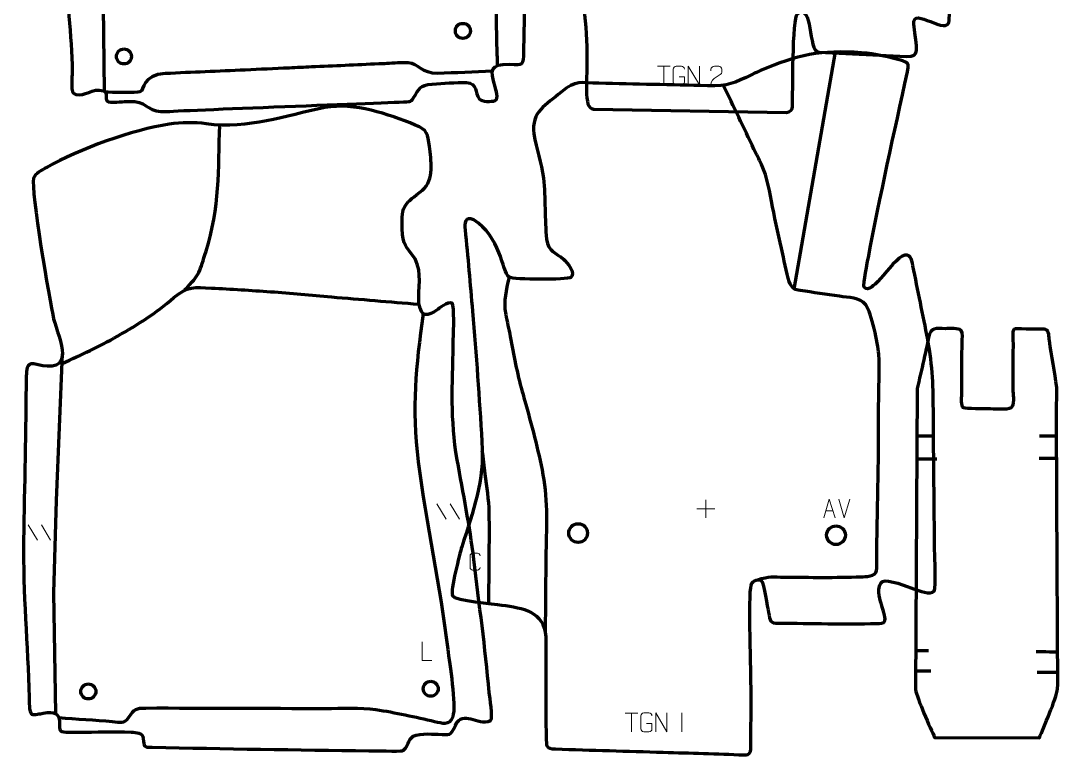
# Model space of a CAD drawing. Header units: millimetres. Extents: x -48 to 1353, y -45 to 2005.
# Drawn here: x -31 to 1353, y -45 to 934 of the extents above; entities that cross this region are included whole.
import ezdxf

# ---------------------------------------------------------------- set-up
doc = ezdxf.new("R2010")
doc.units = ezdxf.units.MM
for name, color, linetype in [('SSANG_YONG_ACTYON_2_1_layer 2', 7, 'Continuous'), ('SSANG_YONG_ACTYON_2_1_layer 3', 7, 'Continuous'), ('SSANG_YONG_ACTYON_2_2_layer 2', 7, 'Continuous'), ('SSANG_YONG_ACTYON_2_2_layer 3', 7, 'Continuous'), ('VOLKSWAGEN_TIGUAN_1_1_layer 1', 7, 'Continuous'), ('VOLKSWAGEN_TIGUAN_1_1_layer 2', 7, 'Continuous'), ('VOLKSWAGEN_TIGUAN_2_1_layer 1', 7, 'Continuous'), ('VOLKSWAGEN_TIGUAN_2_1_layer 2', 7, 'Continuous'), ('ДЕКА_KUGOO_KIRIN_M4_PRO_1_layer 2', 7, 'Continuous'), ('ДЕКА_KUGOO_KIRIN_M4_PRO_1_layer 3', 7, 'Continuous')]:
    doc.layers.add(name, color=color, linetype=linetype)

msp = doc.modelspace()

# ---------------------------------------------------------------- linework, layer by layer
at = {"layer": 'SSANG_YONG_ACTYON_2_1_layer 2', "color": 142, "lineweight": 200}
for centre in [(559.2, 920.9), (107.1, 886.7)]:
    msp.add_ellipse(centre, major_axis=(0, 10), ratio=1, dxfattribs=at)
at = {"layer": 'SSANG_YONG_ACTYON_2_1_layer 2', "color": 140, "lineweight": 158}
for points, knots in [([(81.2, 840.6), (80.7, 880.7), (80.2, 920.7), (79.8, 960.8), (79.8, 960.8), (79.2, 1022.6), (81.2, 1079.9), (73.2, 1141.7), (73.2, 1141.7), (71.9, 1152.2), (70.5, 1162.6), (69.3, 1173), (69.3, 1173), (66.3, 1199.2), (63.3, 1225.5), (60.4, 1251.7), (60.4, 1251.7), (60.4, 1251.7), (60.2, 1253.2), (60.2, 1253.2), (60.2, 1253.2), (55.8, 1286.5), (53.1, 1317.4), (43.4, 1350), (43.4, 1350), (41.6, 1356.1), (38.4, 1365), (44.4, 1369.8), (44.4, 1369.8), (59.2, 1380.3), (62.6, 1379.6), (71, 1397.8), (71, 1397.8), (81.7, 1422.5), (83.7, 1463), (71.6, 1487.5), (71.6, 1487.5), (65.1, 1500.8), (56.9, 1509.9), (42.4, 1514), (42.4, 1514), (38.6, 1515.1), (34.8, 1515.9), (30.9, 1516.7), (30.9, 1516.7), (27.9, 1517.4), (24.9, 1517.9), (21.8, 1518.3), (21.8, 1518.3), (17.3, 1518.9), (12.8, 1519.5), (8.3, 1520.1), (8.3, 1520.1), (8.3, 1520.1), (5.2, 1520.5), (5.2, 1520.5)], [0, 0, 0, 0, 0.066667, 0.066667, 0.066667, 0.066667, 0.133333, 0.133333, 0.133333, 0.133333, 0.2, 0.2, 0.2, 0.2, 0.266667, 0.266667, 0.266667, 0.266667, 0.333333, 0.333333, 0.333333, 0.333333, 0.4, 0.4, 0.4, 0.4, 0.466667, 0.466667, 0.466667, 0.466667, 0.533333, 0.533333, 0.533333, 0.533333, 0.6, 0.6, 0.6, 0.6, 0.666667, 0.666667, 0.666667, 0.666667, 0.733333, 0.733333, 0.733333, 0.733333, 0.8, 0.8, 0.8, 0.8, 0.866667, 0.866667, 0.866667, 0.866667, 1, 1, 1, 1]), ([(558.3, 1303.2), (562.7, 1299.1), (562.6, 1296), (563.6, 1290), (563.6, 1290), (566.4, 1273.3), (569.2, 1256.6), (572.1, 1239.9), (572.1, 1239.9), (581.7, 1157.8), (593, 1075.5), (601, 993.3), (601, 993.3), (604, 963.5), (603.3, 931.8), (604.3, 901.6), (604.3, 901.6), (604.5, 893.1), (604.8, 884.6), (605.1, 876.1), (605.1, 876.1), (605.1, 876.1), (605.1, 874.6), (605.1, 874.6)], [0, 0, 0, 0, 0.142857, 0.142857, 0.142857, 0.142857, 0.285714, 0.285714, 0.285714, 0.285714, 0.428571, 0.428571, 0.428571, 0.428571, 0.571429, 0.571429, 0.571429, 0.571429, 0.714286, 0.714286, 0.714286, 0.714286, 1, 1, 1, 1]), ([(598.6, 867.1), (574.2, 866.1), (549.5, 864.7), (525.2, 864.2), (525.2, 864.2), (504.6, 863.7), (500.3, 877.4), (486.2, 878.3), (486.2, 878.3), (478.5, 878.9), (465.9, 877.6), (457.6, 877.2), (457.6, 877.2), (454.1, 877.1), (450.6, 876.9), (447.1, 876.8), (447.1, 876.8), (417.1, 875.4), (387.2, 874), (357.2, 872.7), (357.2, 872.7), (347.2, 872.2), (337.3, 871.8), (327.3, 871.3), (327.3, 871.3), (307.8, 870.4), (288.3, 869.5), (268.9, 868.6), (268.9, 868.6), (233.4, 867), (197.9, 865.6), (162.4, 863.9), (162.4, 863.9), (130.9, 862.3), (134.7, 841.9), (128.4, 839.4), (128.4, 839.4), (124.7, 837.9), (88.9, 838.8), (82.5, 839)], [0, 0, 0, 0, 0.090909, 0.090909, 0.090909, 0.090909, 0.181818, 0.181818, 0.181818, 0.181818, 0.272727, 0.272727, 0.272727, 0.272727, 0.363636, 0.363636, 0.363636, 0.363636, 0.454545, 0.454545, 0.454545, 0.454545, 0.545455, 0.545455, 0.545455, 0.545455, 0.636364, 0.636364, 0.636364, 0.636364, 0.727273, 0.727273, 0.727273, 0.727273, 0.818182, 0.818182, 0.818182, 0.818182, 1, 1, 1, 1])]:
    msp.add_open_spline(points, degree=3, knots=knots, dxfattribs=at)
at = {"layer": 'SSANG_YONG_ACTYON_2_1_layer 3', "color": 242, "lineweight": 158}
msp.add_open_spline([(278.1, 1583.9), (285.2, 1581.7), (290.3, 1570.8), (291.5, 1564), (291.5, 1564), (296.5, 1535.3), (297.4, 1505.4), (303.9, 1476.5), (303.9, 1476.5), (307.2, 1461.7), (312.2, 1461.5), (326, 1461.7), (326, 1461.7), (339.6, 1462.1), (355.2, 1464.4), (369, 1466), (369, 1466), (387.6, 1468.5), (390.8, 1475.3), (397.9, 1492), (397.9, 1492), (404.9, 1508.3), (411.6, 1523.2), (419.4, 1539), (419.4, 1539), (425.7, 1551.9), (460.5, 1622.2), (466.3, 1628.5), (466.3, 1628.5), (470.3, 1632.4), (475.2, 1631.6), (480.8, 1631.6), (480.8, 1631.6), (497.7, 1631.7), (516.2, 1632.5), (532.9, 1631.7), (532.9, 1631.7), (543.1, 1631), (591.5, 1625.6), (595.6, 1618), (595.6, 1618), (598.4, 1609.7), (592.6, 1576.7), (591.3, 1565.5), (591.3, 1565.5), (581.9, 1485.9), (572.6, 1406.2), (563.3, 1326.6), (563.3, 1326.6), (562.7, 1321.1), (560.6, 1301.4), (571.6, 1305.9), (571.6, 1305.9), (582.8, 1312.7), (594.7, 1330.7), (600.7, 1333.8), (600.7, 1333.8), (611, 1339.1), (611.3, 1311), (611.9, 1305.7), (611.9, 1305.7), (621.2, 1226.7), (633.5, 1147.7), (640.4, 1068.6), (640.4, 1068.6), (643.4, 1030.5), (641.5, 990.2), (641.6, 951.9), (641.6, 951.9), (641.7, 932.1), (640.8, 912.8), (640.5, 893.2), (640.5, 893.2), (640.3, 874.4), (640.7, 875.8), (621.1, 876.3), (621.1, 876.3), (595.8, 876.6), (595.4, 869.6), (602.1, 846.4), (602.1, 846.4), (603.2, 842.5), (607.7, 830), (602.4, 827.9), (602.4, 827.9), (597.8, 826.1), (584.2, 826.1), (581, 830.4), (581, 830.4), (575.3, 838.2), (578.8, 851), (564.2, 851.8), (564.2, 851.8), (549.7, 852.4), (533.2, 850.6), (518.5, 849.9), (518.5, 849.9), (499.9, 848.5), (502.3, 844.2), (493.1, 831.1), (493.1, 831.1), (491.5, 828.8), (490, 827), (488.2, 826.6), (488.2, 826.6), (484, 825.8), (194.1, 815.6), (164.9, 813.2), (164.9, 813.2), (139.7, 811.1), (139, 824.9), (121.7, 826.7), (121.7, 826.7), (111.6, 827.2), (104, 825.9), (94.2, 825.9), (94.2, 825.9), (87, 825.9), (84.6, 826), (83.8, 828.3), (83.8, 828.3), (82.8, 831.1), (84.2, 836.4), (82.5, 839), (82.5, 839), (81.9, 839.8), (81.1, 840.5), (79.7, 841.1), (79.7, 841.1), (64.1, 845.5), (55.4, 832.3), (43, 836.1), (43, 836.1), (36.9, 837.9), (37.5, 844.4), (37.5, 849.9), (37.5, 849.9), (37.6, 858.8), (38.3, 866.6), (38, 875.7), (38, 875.7), (37.4, 900), (34.6, 925), (33.2, 949.5), (33.2, 949.5), (28.3, 1031.3), (14.1, 1107.1), (0.5, 1187.5), (0.5, 1187.5), (-10.1, 1250.2), (-24.5, 1317), (-29, 1380.2), (-29, 1380.2), (-30.6, 1402.6), (-22.5, 1397.7), (-8.1, 1387.3), (-8.1, 1387.3), (-1.4, 1382.2), (24, 1361.1), (30.6, 1361.2), (30.6, 1361.2), (47.6, 1361.4), (37.4, 1391.9), (35, 1401), (35, 1401), (30.4, 1418.3), (26.6, 1435.9), (22.5, 1453.3), (22.5, 1453.3), (16.8, 1477.7), (11.2, 1501.9), (3.9, 1525.8), (3.9, 1525.8), (0.8, 1535.5), (3.8, 1535.7), (13.9, 1537.8), (13.9, 1537.8), (26.2, 1540.4), (38.9, 1542.6), (51.2, 1544.8), (51.2, 1544.8), (58.8, 1546.1), (66.9, 1544.3), (75.9, 1545.8), (75.9, 1545.8), (86.4, 1547.6), (99, 1550.9), (109.7, 1553.3), (109.7, 1553.3), (136.6, 1559.4), (266.4, 1587.6), (278.1, 1583.9)], degree=3, knots=[0, 0, 0, 0, 0.020408, 0.020408, 0.020408, 0.020408, 0.040816, 0.040816, 0.040816, 0.040816, 0.061224, 0.061224, 0.061224, 0.061224, 0.081633, 0.081633, 0.081633, 0.081633, 0.102041, 0.102041, 0.102041, 0.102041, 0.122449, 0.122449, 0.122449, 0.122449, 0.142857, 0.142857, 0.142857, 0.142857, 0.163265, 0.163265, 0.163265, 0.163265, 0.183673, 0.183673, 0.183673, 0.183673, 0.204082, 0.204082, 0.204082, 0.204082, 0.22449, 0.22449, 0.22449, 0.22449, 0.244898, 0.244898, 0.244898, 0.244898, 0.265306, 0.265306, 0.265306, 0.265306, 0.285714, 0.285714, 0.285714, 0.285714, 0.306122, 0.306122, 0.306122, 0.306122, 0.326531, 0.326531, 0.326531, 0.326531, 0.346939, 0.346939, 0.346939, 0.346939, 0.367347, 0.367347, 0.367347, 0.367347, 0.387755, 0.387755, 0.387755, 0.387755, 0.408163, 0.408163, 0.408163, 0.408163, 0.428571, 0.428571, 0.428571, 0.428571, 0.44898, 0.44898, 0.44898, 0.44898, 0.469388, 0.469388, 0.469388, 0.469388, 0.489796, 0.489796, 0.489796, 0.489796, 0.510204, 0.510204, 0.510204, 0.510204, 0.530612, 0.530612, 0.530612, 0.530612, 0.55102, 0.55102, 0.55102, 0.55102, 0.571429, 0.571429, 0.571429, 0.571429, 0.591837, 0.591837, 0.591837, 0.591837, 0.612245, 0.612245, 0.612245, 0.612245, 0.632653, 0.632653, 0.632653, 0.632653, 0.653061, 0.653061, 0.653061, 0.653061, 0.673469, 0.673469, 0.673469, 0.673469, 0.693878, 0.693878, 0.693878, 0.693878, 0.714286, 0.714286, 0.714286, 0.714286, 0.734694, 0.734694, 0.734694, 0.734694, 0.755102, 0.755102, 0.755102, 0.755102, 0.77551, 0.77551, 0.77551, 0.77551, 0.795918, 0.795918, 0.795918, 0.795918, 0.816327, 0.816327, 0.816327, 0.816327, 0.836735, 0.836735, 0.836735, 0.836735, 0.857143, 0.857143, 0.857143, 0.857143, 0.877551, 0.877551, 0.877551, 0.877551, 0.897959, 0.897959, 0.897959, 0.897959, 0.918367, 0.918367, 0.918367, 0.918367, 0.938776, 0.938776, 0.938776, 0.938776, 0.959184, 0.959184, 0.959184, 0.959184, 1, 1, 1, 1], dxfattribs=at)
at = {"layer": 'SSANG_YONG_ACTYON_2_2_layer 2', "color": 142, "lineweight": 200}
for centre in [(59.6, 39.6), (516.3, 43.2)]:
    msp.add_ellipse(centre, major_axis=(0, 10), ratio=1, dxfattribs=at)
at = {"layer": 'SSANG_YONG_ACTYON_2_2_layer 2', "color": 142, "lineweight": 158}
for points, knots in [([(188.1, 575.6), (209.1, 595.4), (208.1, 600.4), (216.6, 627), (216.6, 627), (235.1, 684.9), (232.8, 736), (235, 795), (235, 795), (235, 795), (235.1, 795.3), (235.1, 795.3)], [0, 0, 0, 0, 0.25, 0.25, 0.25, 0.25, 0.5, 0.5, 0.5, 0.5, 1, 1, 1, 1]), ([(24.7, 477.2), (50.7, 488.9), (73.3, 499.4), (98.3, 513.5), (98.3, 513.5), (126.6, 529.6), (148.8, 543.6), (173.7, 565), (173.7, 565), (192, 580.4), (201, 579), (224, 577.8), (224, 577.8), (250, 576.5), (276.6, 574.7), (302.7, 572.9), (302.7, 572.9), (329.6, 571), (356.9, 568.3), (383.8, 566), (383.8, 566), (422.6, 562.7), (461.4, 559.5), (500.2, 556.2)], [0, 0, 0, 0, 0.142857, 0.142857, 0.142857, 0.142857, 0.285714, 0.285714, 0.285714, 0.285714, 0.428571, 0.428571, 0.428571, 0.428571, 0.571429, 0.571429, 0.571429, 0.571429, 0.714286, 0.714286, 0.714286, 0.714286, 1, 1, 1, 1]), ([(506.1, 543.8), (496.5, 471.4), (490.6, 419.7), (499.6, 346.1), (499.6, 346.1), (510.2, 262.3), (529, 180.1), (539, 95.9), (539, 95.9), (541.4, 76.6), (550.8, 21.6), (545.7, 5.7), (545.7, 5.7), (541, -6.6), (531.9, -3.1), (521.5, -0.7), (521.5, -0.7), (496.2, 4.9), (468.7, 11.2), (443.2, 15.1), (443.2, 15.1), (423.3, 18.1), (396.5, 16.4), (375.8, 16.5), (375.8, 16.5), (296, 16.7), (216, 17.2), (136.2, 17.1), (136.2, 17.1), (122.7, 17.1), (120.7, 16.1), (113.3, 4.9), (113.3, 4.9), (107.2, -4.4), (102.2, -1.8), (91.9, -0.9), (91.9, -0.9), (68.3, 1.3), (44.1, 2.4), (20.3, 4.3)], [0, 0, 0, 0, 0.090909, 0.090909, 0.090909, 0.090909, 0.181818, 0.181818, 0.181818, 0.181818, 0.272727, 0.272727, 0.272727, 0.272727, 0.363636, 0.363636, 0.363636, 0.363636, 0.454545, 0.454545, 0.454545, 0.454545, 0.545455, 0.545455, 0.545455, 0.545455, 0.636364, 0.636364, 0.636364, 0.636364, 0.727273, 0.727273, 0.727273, 0.727273, 0.818182, 0.818182, 0.818182, 0.818182, 1, 1, 1, 1]), ([(16.3, 10.1), (16.3, 10.1), (13.4, 171.1), (13.4, 171.1), (13.4, 171.1), (13.4, 171.1), (17.1, 294.4), (17.1, 294.4), (17.1, 294.4), (17.1, 294.4), (25.2, 490.2), (25.2, 490.2)], [0, 0, 0, 0, 0.25, 0.25, 0.25, 0.25, 0.5, 0.5, 0.5, 0.5, 1, 1, 1, 1])]:
    msp.add_open_spline(points, degree=3, knots=knots, dxfattribs=at)
at = {"layer": 'SSANG_YONG_ACTYON_2_2_layer 2', "color": 250, "lineweight": 9}
for points in [[(524.5, 289.9), (524.5, 289.9), (536.9, 269.3), (536.9, 269.3)], [(542.3, 289.9), (542.3, 289.9), (554.6, 269.3), (554.6, 269.3)], [(-20.8, 262), (-20.8, 262), (-8.4, 241.4), (-8.4, 241.4)], [(-3.1, 262), (-3.1, 262), (9.3, 241.4), (9.3, 241.4)]]:
    msp.add_open_spline(points, degree=3, dxfattribs=at)
msp.add_open_spline([(517.9, 81), (517.9, 81), (504.9, 81), (504.9, 81), (504.9, 81), (504.9, 81), (504.9, 105.9), (504.9, 105.9)], degree=3, knots=[0, 0, 0, 0, 0.333333, 0.333333, 0.333333, 0.333333, 1, 1, 1, 1], dxfattribs=at)
at = {"layer": 'SSANG_YONG_ACTYON_2_2_layer 3', "color": 242, "lineweight": 158}
msp.add_open_spline([(217, 796.7), (274.5, 789.8), (320.5, 807.1), (375.3, 818.7), (375.3, 818.7), (415.4, 825.3), (458.9, 810), (495.8, 795.3), (495.8, 795.3), (512.4, 788.7), (512.1, 783.5), (514.5, 766.6), (514.5, 766.6), (517, 748.6), (521.3, 721.7), (505.5, 708.5), (505.5, 708.5), (482, 689.2), (477.1, 690.6), (478.2, 657), (478.2, 657), (479.3, 633.6), (483.2, 634.5), (495.4, 616.9), (495.4, 616.9), (505.5, 597.5), (499.3, 577.3), (500.5, 557.2), (500.5, 557.2), (504.3, 537.9), (511.2, 539.3), (526.1, 549.6), (526.1, 549.6), (529.3, 551.9), (544.3, 563.8), (546, 555.1), (546, 555.1), (548, 539.4), (546.5, 518.5), (546.4, 502.1), (546.4, 502.1), (545.5, 447.8), (542.2, 403), (551.7, 348.6), (551.7, 348.6), (559.6, 303.8), (568.5, 260.9), (573.9, 215.5), (573.9, 215.5), (580.9, 156.2), (589.1, 97.9), (594.4, 38.3), (594.4, 38.3), (595.2, 31.7), (599.9, 5.1), (596.2, 0.7), (596.2, 0.7), (577.9, -7), (560.1, 16.8), (549.3, -5.7), (549.3, -5.7), (542.3, -20.3), (542.4, -17.7), (526.1, -17.5), (526.1, -17.5), (517, -17.3), (496.3, -15.1), (490.1, -22.5), (490.1, -22.5), (487.1, -26.1), (485.2, -32.1), (482.5, -36.1), (482.5, -36.1), (481.3, -37.7), (480, -39), (478.5, -39.6), (478.5, -39.6), (475.3, -40.3), (438.9, -39.5), (434, -39.5), (434, -39.5), (337.6, -38.4), (241.3, -36.7), (144.8, -34.9), (144.8, -34.9), (131.8, -34.7), (134.4, -34.1), (132.9, -23.2), (132.9, -23.2), (131.6, -14.7), (124, -15.2), (116.8, -14.7), (116.8, -14.7), (93.6, -13.2), (69.5, -14.9), (46.2, -14.8), (46.2, -14.8), (42.2, -14.8), (24.8, -15.2), (22.7, -13.3), (22.7, -13.3), (17.6, -8.7), (30.4, 16.6), (-0.6, 10.7), (-0.6, 10.7), (-5.3, 9.9), (-11.5, 7.9), (-16.1, 9.5), (-16.1, 9.5), (-19.9, 12.1), (-19.1, 27.2), (-19.2, 31.6), (-19.2, 31.6), (-21.3, 102), (-27.8, 170.8), (-26.7, 241.4), (-26.7, 241.4), (-25.5, 314.5), (-24.2, 387.5), (-23.2, 460.6), (-23.2, 460.6), (-22.9, 468.1), (-23.1, 477.9), (-13.3, 476.5), (-13.3, 476.5), (1.9, 473.6), (24.2, 466.7), (25.2, 490.2), (25.2, 490.2), (25.4, 502.5), (16.5, 523.6), (13.3, 536.9), (13.3, 536.9), (8.1, 559.3), (-17.6, 709.4), (-13.4, 724.4), (-13.4, 724.4), (-11.7, 730.4), (-1.2, 735.7), (4.3, 738.8), (4.3, 738.8), (46.7, 763.1), (119.2, 789.2), (167.5, 796.3), (167.5, 796.3), (183.9, 798.6), (200.5, 799.5), (217, 796.7)], degree=3, knots=[0, 0, 0, 0, 0.026316, 0.026316, 0.026316, 0.026316, 0.052632, 0.052632, 0.052632, 0.052632, 0.078947, 0.078947, 0.078947, 0.078947, 0.105263, 0.105263, 0.105263, 0.105263, 0.131579, 0.131579, 0.131579, 0.131579, 0.157895, 0.157895, 0.157895, 0.157895, 0.184211, 0.184211, 0.184211, 0.184211, 0.210526, 0.210526, 0.210526, 0.210526, 0.236842, 0.236842, 0.236842, 0.236842, 0.263158, 0.263158, 0.263158, 0.263158, 0.289474, 0.289474, 0.289474, 0.289474, 0.315789, 0.315789, 0.315789, 0.315789, 0.342105, 0.342105, 0.342105, 0.342105, 0.368421, 0.368421, 0.368421, 0.368421, 0.394737, 0.394737, 0.394737, 0.394737, 0.421053, 0.421053, 0.421053, 0.421053, 0.447368, 0.447368, 0.447368, 0.447368, 0.473684, 0.473684, 0.473684, 0.473684, 0.5, 0.5, 0.5, 0.5, 0.526316, 0.526316, 0.526316, 0.526316, 0.552632, 0.552632, 0.552632, 0.552632, 0.578947, 0.578947, 0.578947, 0.578947, 0.605263, 0.605263, 0.605263, 0.605263, 0.631579, 0.631579, 0.631579, 0.631579, 0.657895, 0.657895, 0.657895, 0.657895, 0.684211, 0.684211, 0.684211, 0.684211, 0.710526, 0.710526, 0.710526, 0.710526, 0.736842, 0.736842, 0.736842, 0.736842, 0.763158, 0.763158, 0.763158, 0.763158, 0.789474, 0.789474, 0.789474, 0.789474, 0.815789, 0.815789, 0.815789, 0.815789, 0.842105, 0.842105, 0.842105, 0.842105, 0.868421, 0.868421, 0.868421, 0.868421, 0.894737, 0.894737, 0.894737, 0.894737, 0.921053, 0.921053, 0.921053, 0.921053, 0.947368, 0.947368, 0.947368, 0.947368, 1, 1, 1, 1], dxfattribs=at)
at = {"layer": 'VOLKSWAGEN_TIGUAN_1_1_layer 1', "color": 142, "lineweight": 200}
for centre in [(713, 250.9), (1057, 248.1)]:
    msp.add_ellipse(centre, major_axis=(0, 12.5), ratio=1, dxfattribs=at)
at = {"layer": 'VOLKSWAGEN_TIGUAN_1_1_layer 1', "color": 142, "lineweight": 158}
msp.add_open_spline([(1001.2, 576.3), (1001.2, 576.3), (1056.2, 892.7), (1056.2, 892.7)], degree=3, dxfattribs=at)
for points, knots in [([(952.8, 188.5), (967.1, 193.7), (973.6, 192.3), (988.3, 192.1), (988.3, 192.1), (1022.3, 191.9), (1056.3, 191.4), (1090.2, 192.5), (1090.2, 192.5), (1096.3, 192.7), (1109.9, 193), (1111.1, 200.8), (1111.1, 200.8), (1112.1, 206.9), (1111.4, 222.7), (1111.5, 229.8), (1111.5, 229.8), (1111.5, 229.8), (1111.5, 231.8), (1111.5, 231.8), (1111.5, 231.8), (1111.5, 231.8), (1111.5, 232.6), (1111.5, 232.6), (1111.5, 232.6), (1112.2, 276), (1113, 319.3), (1113.8, 362.6), (1113.8, 362.6), (1113.8, 382.1), (1113.8, 401.6), (1113.9, 421.1), (1113.9, 421.1), (1114, 443.3), (1115.3, 467.8), (1114, 489.7), (1114, 489.7), (1113.1, 503.7), (1104.5, 544.5), (1096.6, 555.3), (1096.6, 555.3), (1088.9, 565.9), (1073.8, 565.2), (1061.6, 566.8), (1061.6, 566.8), (1044.1, 569.4), (1026.7, 572), (1009.2, 574.4), (1009.2, 574.4), (1002.1, 575.4), (999.4, 576.7), (995.7, 583.2), (995.7, 583.2), (992.5, 589.8), (988.1, 613.8), (986, 622.9), (986, 622.9), (981.2, 644), (976.5, 665.1), (972.4, 686.3), (972.4, 686.3), (968.8, 705.5), (965.8, 725), (957.6, 742.8), (957.6, 742.8), (954.4, 749.6), (950.9, 756.2), (947.6, 763), (947.6, 763), (934, 791.5), (920.4, 820), (906.7, 848.5)], [0, 0, 0, 0, 0.052632, 0.052632, 0.052632, 0.052632, 0.105263, 0.105263, 0.105263, 0.105263, 0.157895, 0.157895, 0.157895, 0.157895, 0.210526, 0.210526, 0.210526, 0.210526, 0.263158, 0.263158, 0.263158, 0.263158, 0.315789, 0.315789, 0.315789, 0.315789, 0.368421, 0.368421, 0.368421, 0.368421, 0.421053, 0.421053, 0.421053, 0.421053, 0.473684, 0.473684, 0.473684, 0.473684, 0.526316, 0.526316, 0.526316, 0.526316, 0.578947, 0.578947, 0.578947, 0.578947, 0.631579, 0.631579, 0.631579, 0.631579, 0.684211, 0.684211, 0.684211, 0.684211, 0.736842, 0.736842, 0.736842, 0.736842, 0.789474, 0.789474, 0.789474, 0.789474, 0.842105, 0.842105, 0.842105, 0.842105, 0.894737, 0.894737, 0.894737, 0.894737, 1, 1, 1, 1]), ([(620.8, 592.4), (617.2, 573.9), (612.9, 561.8), (616.4, 542.6), (616.4, 542.6), (618.2, 532.8), (620.5, 523), (622.4, 513.2), (622.4, 513.2), (627, 488.5), (631.5, 464.2), (638.3, 440), (638.3, 440), (639.4, 436.1), (640.5, 432.3), (641.6, 428.4), (641.6, 428.4), (650.6, 395.4), (659.8, 362.5), (666.1, 328.8), (666.1, 328.8), (672.8, 293.1), (670.4, 255.4), (669.9, 219.1), (669.9, 219.1), (669.8, 211.6), (669.7, 204.1), (669.7, 196.5), (669.7, 196.5), (669.5, 173), (669.3, 149.4), (669.1, 125.8), (669.1, 125.8), (669.1, 123.3), (669.1, 120.8), (669.1, 118.3)], [0, 0, 0, 0, 0.1, 0.1, 0.1, 0.1, 0.2, 0.2, 0.2, 0.2, 0.3, 0.3, 0.3, 0.3, 0.4, 0.4, 0.4, 0.4, 0.5, 0.5, 0.5, 0.5, 0.6, 0.6, 0.6, 0.6, 0.7, 0.7, 0.7, 0.7, 0.8, 0.8, 0.8, 0.8, 1, 1, 1, 1]), ([(593.9, 156.8), (594, 197.2), (595, 238.1), (594.4, 278.5), (594.4, 278.5), (594.1, 295.4), (591, 312.7), (589, 329.5), (589, 329.5), (587.7, 339.9), (586.5, 350.4), (585.2, 360.8)], [0, 0, 0, 0, 0.25, 0.25, 0.25, 0.25, 0.5, 0.5, 0.5, 0.5, 1, 1, 1, 1])]:
    msp.add_open_spline(points, degree=3, knots=knots, dxfattribs=at)
at = {"layer": 'VOLKSWAGEN_TIGUAN_1_1_layer 1', "color": 250, "lineweight": 9}
for points in [[(883.4, 295.2), (883.4, 295.2), (883.4, 271.2), (883.4, 271.2)], [(1068.1, 271.2), (1068.1, 271.2), (1060.8, 296.2), (1060.8, 296.2)], [(1075.4, 296.2), (1075.4, 296.2), (1068.1, 271.2), (1068.1, 271.2)], [(871.5, 283.2), (871.5, 283.2), (895.4, 283.2), (895.4, 283.2)], [(1043.4, 280.5), (1043.4, 280.5), (1052.9, 280.5), (1052.9, 280.5)], [(775.6, 10.8), (775.6, 10.8), (792.6, 10.8), (792.6, 10.8)], [(784.1, -14.1), (784.1, -14.1), (784.1, 10.9), (784.1, 10.9)], [(851.4, 10.9), (851.4, 10.9), (851.4, -14.1), (851.4, -14.1)]]:
    msp.add_open_spline(points, degree=3, dxfattribs=at)
for points, knots in [([(1040.7, 271.2), (1040.7, 271.2), (1048.1, 296.2), (1048.1, 296.2), (1048.1, 296.2), (1048.1, 296.2), (1055.7, 271.2), (1055.7, 271.2)], [0, 0, 0, 0, 0.333333, 0.333333, 0.333333, 0.333333, 1, 1, 1, 1]), ([(582.1, 205), (582, 203), (580.5, 201.6), (578.6, 201.6), (578.6, 201.6), (576.5, 201.6), (574.4, 201.6), (572.3, 201.6), (572.3, 201.6), (570.6, 201.5), (568.8, 203.2), (568.8, 205), (568.8, 205), (568.8, 210.2), (568.8, 215.4), (568.8, 220.5), (568.8, 220.5), (568.8, 222.4), (570.4, 224), (572.3, 224), (572.3, 224), (574.4, 224), (576.5, 224), (578.6, 224), (578.6, 224), (580.3, 224), (582.1, 222.7), (582.1, 220.5)], [0, 0, 0, 0, 0.125, 0.125, 0.125, 0.125, 0.25, 0.25, 0.25, 0.25, 0.375, 0.375, 0.375, 0.375, 0.5, 0.5, 0.5, 0.5, 0.625, 0.625, 0.625, 0.625, 0.75, 0.75, 0.75, 0.75, 1, 1, 1, 1]), ([(804.3, -3.1), (804.3, -3.1), (811.5, -3.1), (811.5, -3.1), (811.5, -3.1), (811.5, -3.1), (811.5, -10.3), (811.5, -10.3), (811.5, -10.3), (811.3, -12.6), (809.7, -14.1), (807.5, -14.1), (807.5, -14.1), (805.2, -14.1), (802.9, -14.1), (800.5, -14.1), (800.5, -14.1), (798.6, -14.2), (796.6, -12.3), (796.6, -10.3), (796.6, -10.3), (796.6, -4.5), (796.6, 1.2), (796.6, 7), (796.6, 7), (796.6, 9.2), (798.4, 10.9), (800.5, 10.9), (800.5, 10.9), (802.9, 10.9), (805.2, 10.9), (807.5, 10.9), (807.5, 10.9), (809.5, 10.9), (811.5, 9.4), (811.5, 7)], [0, 0, 0, 0, 0.1, 0.1, 0.1, 0.1, 0.2, 0.2, 0.2, 0.2, 0.3, 0.3, 0.3, 0.3, 0.4, 0.4, 0.4, 0.4, 0.5, 0.5, 0.5, 0.5, 0.6, 0.6, 0.6, 0.6, 0.7, 0.7, 0.7, 0.7, 0.8, 0.8, 0.8, 0.8, 1, 1, 1, 1]), ([(816.7, -14.1), (816.7, -14.1), (816.7, 10.9), (816.7, 10.9), (816.7, 10.9), (816.7, 10.9), (831.4, -14.1), (831.4, -14.1), (831.4, -14.1), (831.4, -14.1), (831.4, 10.9), (831.4, 10.9)], [0, 0, 0, 0, 0.25, 0.25, 0.25, 0.25, 0.5, 0.5, 0.5, 0.5, 1, 1, 1, 1])]:
    msp.add_open_spline(points, degree=3, knots=knots, dxfattribs=at)
at = {"layer": 'VOLKSWAGEN_TIGUAN_1_1_layer 2', "color": 242, "lineweight": 158}
msp.add_open_spline([(669.8, 112.3), (667.1, 147.4), (639.8, 150.6), (611, 154.9), (611, 154.9), (600.4, 156.4), (549, 160.3), (545.2, 167.6), (545.2, 167.6), (542.3, 173.3), (555.2, 224.1), (557.7, 232.5), (557.7, 232.5), (573.2, 282), (588.1, 319.5), (584.7, 372.8), (584.7, 372.8), (581.1, 430.9), (577.1, 488.9), (572, 546.8), (572, 546.8), (568.9, 583.1), (566, 619.3), (562.2, 655.6), (562.2, 655.6), (561.3, 664.4), (562, 673.8), (573.8, 668.7), (573.8, 668.7), (609.2, 647.2), (611.5, 600.2), (620.8, 592.4), (620.8, 592.4), (626.9, 588.5), (698.9, 588.7), (703.3, 591.8), (703.3, 591.8), (710.2, 598), (698.1, 611.7), (693.5, 616.1), (693.5, 616.1), (683.6, 625.5), (673, 625.5), (671, 643), (671, 643), (668, 669.3), (669.7, 697.6), (666.7, 724.4), (666.7, 724.4), (663.9, 744.8), (657.3, 763.5), (654.1, 783.3), (654.1, 783.3), (649.9, 813.3), (670.4, 821.9), (690.2, 839.2), (690.2, 839.2), (710, 855.9), (716.5, 851.4), (740.8, 850.9), (740.8, 850.9), (789, 850), (837.3, 848.7), (885.5, 847.7), (885.5, 847.7), (913.8, 847.2), (920.4, 850.7), (945.9, 863), (945.9, 863), (949.3, 864.7), (952.7, 866.2), (956.1, 867.8), (956.1, 867.8), (1005.5, 889.1), (1036.9, 895.6), (1090.9, 891.7), (1090.9, 891.7), (1109.7, 890.3), (1128.1, 886.3), (1146.1, 880.7), (1146.1, 880.7), (1154.9, 878), (1154.1, 874.8), (1152.3, 866.3), (1152.3, 866.3), (1134.6, 784), (1115.7, 701.3), (1100.2, 618.6), (1100.2, 618.6), (1099.3, 613.7), (1092.8, 582.5), (1094.7, 578.8), (1094.7, 578.8), (1099, 572.3), (1109.6, 583.5), (1112.8, 586.6), (1112.8, 586.6), (1121.9, 595.7), (1135.2, 614.5), (1145.2, 620.3), (1145.2, 620.3), (1156.1, 625.2), (1158, 616.5), (1159.7, 607.6), (1159.7, 607.6), (1165.9, 574.6), (1173.1, 542), (1179.4, 509.2), (1179.4, 509.2), (1186.1, 472.6), (1186.8, 445.5), (1186.9, 408.6), (1186.9, 408.6), (1187.2, 348.3), (1188, 287.9), (1188.5, 227.5), (1188.5, 227.5), (1188.7, 219.7), (1190.8, 177.9), (1188.2, 174.2), (1188.2, 174.2), (1183.2, 167.1), (1167.4, 174.5), (1160.6, 176.7), (1160.6, 176.7), (1153, 179.2), (1125.5, 190.2), (1119.2, 186.3), (1119.2, 186.3), (1105.4, 176.1), (1124.7, 143.2), (1122.3, 134.4), (1122.3, 134.4), (1121.1, 129.6), (1115.4, 130.5), (1111.2, 130.4), (1111.2, 130.4), (1067.7, 128.9), (1024.1, 130.9), (980.6, 130.5), (980.6, 130.5), (968.8, 130.4), (969.3, 133.8), (967, 145.1), (967, 145.1), (965.7, 151.3), (960.1, 184), (958, 186.6), (958, 186.6), (955.1, 190.2), (945.6, 188.6), (943.8, 181.6), (943.8, 181.6), (940, 166.4), (943.8, 62.2), (943.7, 39.8), (943.7, 39.8), (943.6, 15.7), (943.6, -8.3), (943.6, -32.3), (943.6, -32.3), (943.6, -40.2), (942.9, -45.5), (934.1, -45.1), (934.1, -45.1), (898.5, -43.4), (862.3, -42.6), (826.6, -41.5), (826.6, -41.5), (778.6, -40), (730.7, -38.7), (682.7, -37.1), (682.7, -37.1), (669.4, -36.7), (670.8, -33.6), (670.4, -20.7), (670.4, -20.7), (670.1, -8.4), (669.9, 3.5), (669.9, 15.7), (669.9, 15.7), (669.7, 46.6), (670.4, 77.8), (669.9, 108.7), (669.9, 108.7), (669.9, 109.9), (669.9, 111.1), (669.8, 112.3)], degree=3, knots=[0, 0, 0, 0, 0.020833, 0.020833, 0.020833, 0.020833, 0.041667, 0.041667, 0.041667, 0.041667, 0.0625, 0.0625, 0.0625, 0.0625, 0.083333, 0.083333, 0.083333, 0.083333, 0.104167, 0.104167, 0.104167, 0.104167, 0.125, 0.125, 0.125, 0.125, 0.145833, 0.145833, 0.145833, 0.145833, 0.166667, 0.166667, 0.166667, 0.166667, 0.1875, 0.1875, 0.1875, 0.1875, 0.208333, 0.208333, 0.208333, 0.208333, 0.229167, 0.229167, 0.229167, 0.229167, 0.25, 0.25, 0.25, 0.25, 0.270833, 0.270833, 0.270833, 0.270833, 0.291667, 0.291667, 0.291667, 0.291667, 0.3125, 0.3125, 0.3125, 0.3125, 0.333333, 0.333333, 0.333333, 0.333333, 0.354167, 0.354167, 0.354167, 0.354167, 0.375, 0.375, 0.375, 0.375, 0.395833, 0.395833, 0.395833, 0.395833, 0.416667, 0.416667, 0.416667, 0.416667, 0.4375, 0.4375, 0.4375, 0.4375, 0.458333, 0.458333, 0.458333, 0.458333, 0.479167, 0.479167, 0.479167, 0.479167, 0.5, 0.5, 0.5, 0.5, 0.520833, 0.520833, 0.520833, 0.520833, 0.541667, 0.541667, 0.541667, 0.541667, 0.5625, 0.5625, 0.5625, 0.5625, 0.583333, 0.583333, 0.583333, 0.583333, 0.604167, 0.604167, 0.604167, 0.604167, 0.625, 0.625, 0.625, 0.625, 0.645833, 0.645833, 0.645833, 0.645833, 0.666667, 0.666667, 0.666667, 0.666667, 0.6875, 0.6875, 0.6875, 0.6875, 0.708333, 0.708333, 0.708333, 0.708333, 0.729167, 0.729167, 0.729167, 0.729167, 0.75, 0.75, 0.75, 0.75, 0.770833, 0.770833, 0.770833, 0.770833, 0.791667, 0.791667, 0.791667, 0.791667, 0.8125, 0.8125, 0.8125, 0.8125, 0.833333, 0.833333, 0.833333, 0.833333, 0.854167, 0.854167, 0.854167, 0.854167, 0.875, 0.875, 0.875, 0.875, 0.895833, 0.895833, 0.895833, 0.895833, 0.916667, 0.916667, 0.916667, 0.916667, 0.9375, 0.9375, 0.9375, 0.9375, 0.958333, 0.958333, 0.958333, 0.958333, 1, 1, 1, 1], dxfattribs=at)
at = {"layer": 'VOLKSWAGEN_TIGUAN_2_1_layer 1', "color": 242, "lineweight": 158}
msp.add_open_spline([(731.8, 1637.3), (774.1, 1642.9), (788, 1643.2), (833.5, 1639.6), (833.5, 1639.6), (896.1, 1634.6), (960.9, 1638.2), (1013.7, 1595.6), (1013.7, 1595.6), (1056.5, 1561), (1017.2, 1548.2), (1139.1, 1626.6), (1139.1, 1626.6), (1147.1, 1631.8), (1144, 1659.4), (1158.1, 1655.1), (1158.1, 1655.1), (1158.1, 1655.1), (1241.7, 1629.6), (1241.7, 1629.6), (1241.7, 1629.6), (1253.9, 1625.9), (1241.6, 1601.9), (1235.4, 1576.2), (1235.4, 1576.2), (1230.6, 1556.5), (1183.3, 1364.2), (1183.2, 1362), (1183.2, 1362), (1183.1, 1359.6), (1182.5, 1344.7), (1182.3, 1343.6), (1182.3, 1343.6), (1174.8, 1298.5), (1187.6, 1324), (1197.2, 1308.6), (1197.2, 1308.6), (1197.3, 1308.5), (1208.1, 1266.3), (1208.2, 1264.6), (1208.2, 1264.6), (1216.2, 1167.3), (1211.1, 1035), (1208.1, 935.1), (1208.1, 935.1), (1207.4, 911.6), (1158.1, 955.2), (1160.8, 929.9), (1160.8, 929.9), (1164.4, 896), (1170.1, 885.9), (1151.2, 886.8), (1151.2, 886.8), (1151.2, 886.8), (1034.2, 892.6), (1034.2, 892.6), (1034.2, 892.6), (1018.8, 893.4), (1026.7, 960), (1005.5, 943.7), (1005.5, 943.7), (998.5, 938.3), (999.5, 835.6), (999, 820), (999, 820), (998.9, 815.6), (995.3, 812.2), (990.9, 812.2), (990.9, 812.2), (990.9, 812.2), (733.3, 816.6), (733.3, 816.6), (733.3, 816.6), (719.2, 816.9), (725.8, 857.5), (724.7, 891.6), (724.7, 891.6), (723.3, 934.5), (726, 993.7), (666.9, 992.4), (666.9, 992.4), (632.6, 991.7), (594.4, 974.9), (594.7, 992.2), (594.7, 992.2), (596.8, 1111), (604.3, 1264.9), (594.4, 1383.6), (594.4, 1383.6), (593.9, 1392.9), (606.2, 1393.3), (612.9, 1393.4), (612.9, 1393.4), (628.3, 1393.7), (644.5, 1393.7), (659.7, 1394.3), (659.7, 1394.3), (663.6, 1394.4), (669.3, 1393.7), (669.9, 1398.3), (669.9, 1398.3), (670.1, 1399.3), (670.1, 1402), (669.4, 1403.3), (669.4, 1403.3), (667.2, 1407.4), (647.4, 1412.6), (642.6, 1413.8), (642.6, 1413.8), (632.3, 1416.3), (622, 1419.1), (611.8, 1421.8), (611.8, 1421.8), (608.4, 1422.7), (605.1, 1423.8), (601.7, 1425), (601.7, 1425), (597, 1426.8), (589.2, 1429.9), (588.9, 1435.7), (588.9, 1435.7), (588, 1566.9), (579.6, 1556.8), (609.9, 1556.2), (609.9, 1556.2), (623.7, 1556), (650, 1535.4), (652.2, 1527.8), (652.2, 1527.8), (674.1, 1449.8), (647.1, 1461.6), (731.1, 1467.6), (731.1, 1467.6), (739.7, 1468.2), (739.8, 1476.3), (739.2, 1483), (739.2, 1483), (739.2, 1483), (724.9, 1628.5), (724.9, 1628.5), (724.9, 1628.5), (724.5, 1632.8), (727.5, 1636.7), (731.8, 1637.3)], degree=3, knots=[0, 0, 0, 0, 0.027027, 0.027027, 0.027027, 0.027027, 0.054054, 0.054054, 0.054054, 0.054054, 0.081081, 0.081081, 0.081081, 0.081081, 0.108108, 0.108108, 0.108108, 0.108108, 0.135135, 0.135135, 0.135135, 0.135135, 0.162162, 0.162162, 0.162162, 0.162162, 0.189189, 0.189189, 0.189189, 0.189189, 0.216216, 0.216216, 0.216216, 0.216216, 0.243243, 0.243243, 0.243243, 0.243243, 0.27027, 0.27027, 0.27027, 0.27027, 0.297297, 0.297297, 0.297297, 0.297297, 0.324324, 0.324324, 0.324324, 0.324324, 0.351351, 0.351351, 0.351351, 0.351351, 0.378378, 0.378378, 0.378378, 0.378378, 0.405405, 0.405405, 0.405405, 0.405405, 0.432432, 0.432432, 0.432432, 0.432432, 0.459459, 0.459459, 0.459459, 0.459459, 0.486486, 0.486486, 0.486486, 0.486486, 0.513514, 0.513514, 0.513514, 0.513514, 0.540541, 0.540541, 0.540541, 0.540541, 0.567568, 0.567568, 0.567568, 0.567568, 0.594595, 0.594595, 0.594595, 0.594595, 0.621622, 0.621622, 0.621622, 0.621622, 0.648649, 0.648649, 0.648649, 0.648649, 0.675676, 0.675676, 0.675676, 0.675676, 0.702703, 0.702703, 0.702703, 0.702703, 0.72973, 0.72973, 0.72973, 0.72973, 0.756757, 0.756757, 0.756757, 0.756757, 0.783784, 0.783784, 0.783784, 0.783784, 0.810811, 0.810811, 0.810811, 0.810811, 0.837838, 0.837838, 0.837838, 0.837838, 0.864865, 0.864865, 0.864865, 0.864865, 0.891892, 0.891892, 0.891892, 0.891892, 0.918919, 0.918919, 0.918919, 0.918919, 0.945946, 0.945946, 0.945946, 0.945946, 1, 1, 1, 1], dxfattribs=at)
at = {"layer": 'VOLKSWAGEN_TIGUAN_2_1_layer 2', "color": 250, "lineweight": 9}
for points in [[(818.8, 873.6), (818.8, 873.6), (835.8, 873.6), (835.8, 873.6)], [(827.3, 848.7), (827.3, 848.7), (827.3, 873.6), (827.3, 873.6)]]:
    msp.add_open_spline(points, degree=3, dxfattribs=at)
for points, knots in [([(847.6, 859.7), (847.6, 859.7), (854.8, 859.7), (854.8, 859.7), (854.8, 859.7), (854.8, 859.7), (854.8, 852.5), (854.8, 852.5), (854.8, 852.5), (854.6, 850.2), (852.9, 848.7), (850.8, 848.7), (850.8, 848.7), (848.5, 848.7), (846.1, 848.7), (843.8, 848.7), (843.8, 848.7), (841.9, 848.6), (839.9, 850.5), (839.9, 852.5), (839.9, 852.5), (839.9, 858.2), (839.9, 864), (839.9, 869.8), (839.9, 869.8), (839.9, 871.9), (841.7, 873.6), (843.8, 873.6), (843.8, 873.6), (846.1, 873.6), (848.5, 873.6), (850.8, 873.6), (850.8, 873.6), (852.7, 873.7), (854.7, 872.2), (854.8, 869.7)], [0, 0, 0, 0, 0.1, 0.1, 0.1, 0.1, 0.2, 0.2, 0.2, 0.2, 0.3, 0.3, 0.3, 0.3, 0.4, 0.4, 0.4, 0.4, 0.5, 0.5, 0.5, 0.5, 0.6, 0.6, 0.6, 0.6, 0.7, 0.7, 0.7, 0.7, 0.8, 0.8, 0.8, 0.8, 1, 1, 1, 1]), ([(860, 848.7), (860, 848.7), (860, 873.6), (860, 873.6), (860, 873.6), (860, 873.6), (874.7, 848.7), (874.7, 848.7), (874.7, 848.7), (874.7, 848.7), (874.7, 873.6), (874.7, 873.6)], [0, 0, 0, 0, 0.25, 0.25, 0.25, 0.25, 0.5, 0.5, 0.5, 0.5, 1, 1, 1, 1]), ([(904.7, 848.7), (899.8, 848.7), (894.9, 848.7), (890, 848.7), (890, 848.7), (890, 858.6), (904.6, 861.2), (904.7, 865.6), (904.7, 865.6), (904.7, 867), (904.7, 868.4), (904.7, 869.8), (904.7, 869.8), (904.7, 871.9), (902.6, 873.6), (900.9, 873.6), (900.9, 873.6), (898.8, 873.6), (896.7, 873.6), (894.7, 873.6), (894.7, 873.6), (892.9, 873.7), (890, 871.9), (890, 869.8), (890, 869.8), (890, 869.8), (890, 867.7), (890, 867.7)], [0, 0, 0, 0, 0.125, 0.125, 0.125, 0.125, 0.25, 0.25, 0.25, 0.25, 0.375, 0.375, 0.375, 0.375, 0.5, 0.5, 0.5, 0.5, 0.625, 0.625, 0.625, 0.625, 0.75, 0.75, 0.75, 0.75, 1, 1, 1, 1])]:
    msp.add_open_spline(points, degree=3, knots=knots, dxfattribs=at)
at = {"layer": 'ДЕКА_KUGOO_KIRIN_M4_PRO_1_layer 2', "color": 242, "lineweight": 158}
msp.add_open_spline([(1225.3, 505.7), (1224.7, 486.7), (1224.9, 466.7), (1224.8, 447.6), (1224.8, 447.6), (1224.8, 443.6), (1224.8, 439.7), (1224.7, 435.7), (1224.7, 435.7), (1224.7, 431.6), (1223.3, 420.3), (1227.1, 418.2), (1227.1, 418.2), (1230.2, 416.5), (1255.4, 416.7), (1260.2, 416.7), (1260.2, 416.7), (1266.7, 416.5), (1285.9, 414.8), (1290.5, 418), (1290.5, 418), (1295.5, 421.3), (1293.2, 434.1), (1293.1, 439.8), (1293.1, 439.8), (1292.6, 463.3), (1293.3, 486.6), (1293.1, 510), (1293.1, 510), (1292.7, 526), (1291.2, 523.4), (1310.7, 523.1), (1310.7, 523.1), (1315.3, 523), (1333.6, 523.4), (1336.6, 522.5), (1336.6, 522.5), (1341.5, 520.8), (1341.1, 512.5), (1341.7, 507.8), (1341.7, 507.8), (1344.5, 487.1), (1348.9, 466), (1351.5, 445.3), (1351.5, 445.3), (1351.6, 445), (1351.6, 444.7), (1351.6, 444.3), (1351.6, 444.3), (1350.3, 390.7), (1353.5, 49.5), (1352.6, 43.1), (1352.6, 43.1), (1350.7, 29.9), (1334.1, -8.9), (1328.3, -22.1), (1328.3, -22.1), (1328.3, -22.1), (1188.6, -21.9), (1188.6, -21.9), (1188.6, -21.9), (1183.1, -10), (1164.7, 31.6), (1163, 42.1), (1163, 42.1), (1163, 42.1), (1165.3, 443.8), (1165.3, 443.8), (1165.3, 443.8), (1167.5, 453.1), (1169.6, 462.5), (1171.8, 471.8), (1171.8, 471.8), (1174.8, 485.2), (1177.8, 498.4), (1180.6, 511.9), (1180.6, 511.9), (1183.6, 526.2), (1190.3, 523.7), (1203, 523.6), (1203, 523.6), (1208.3, 523.6), (1220.4, 524.9), (1223.8, 521.1), (1223.8, 521.1), (1226.6, 518), (1225.4, 509.7), (1225.3, 505.7)], degree=3, knots=[0, 0, 0, 0, 0.043478, 0.043478, 0.043478, 0.043478, 0.086957, 0.086957, 0.086957, 0.086957, 0.130435, 0.130435, 0.130435, 0.130435, 0.173913, 0.173913, 0.173913, 0.173913, 0.217391, 0.217391, 0.217391, 0.217391, 0.26087, 0.26087, 0.26087, 0.26087, 0.304348, 0.304348, 0.304348, 0.304348, 0.347826, 0.347826, 0.347826, 0.347826, 0.391304, 0.391304, 0.391304, 0.391304, 0.434783, 0.434783, 0.434783, 0.434783, 0.478261, 0.478261, 0.478261, 0.478261, 0.521739, 0.521739, 0.521739, 0.521739, 0.565217, 0.565217, 0.565217, 0.565217, 0.608696, 0.608696, 0.608696, 0.608696, 0.652174, 0.652174, 0.652174, 0.652174, 0.695652, 0.695652, 0.695652, 0.695652, 0.73913, 0.73913, 0.73913, 0.73913, 0.782609, 0.782609, 0.782609, 0.782609, 0.826087, 0.826087, 0.826087, 0.826087, 0.869565, 0.869565, 0.869565, 0.869565, 0.913043, 0.913043, 0.913043, 0.913043, 1, 1, 1, 1], dxfattribs=at)
at = {"layer": 'ДЕКА_KUGOO_KIRIN_M4_PRO_1_layer 3', "color": 142, "lineweight": 158}
for points in [[(1165.1, 380.6), (1165.1, 380.6), (1188.6, 380.6), (1188.6, 380.6)], [(1350.5, 380), (1350.5, 380), (1328.3, 380.1), (1328.3, 380.1)], [(1165.3, 349.9), (1165.3, 349.9), (1191.5, 349.8), (1191.5, 349.8)], [(1349.8, 350.4), (1349.8, 350.4), (1328.1, 350.4), (1328.1, 350.4)], [(1164.1, 94.2), (1164.1, 94.2), (1180.4, 94.3), (1180.4, 94.3)], [(1350.5, 92.1), (1349.7, 92.1), (1324, 92.5), (1324, 92.5)], [(1163.9, 67.2), (1163.9, 67.2), (1183.7, 67.2), (1183.7, 67.2)], [(1351.3, 65.1), (1351.3, 65.1), (1325.4, 65.1), (1325.4, 65.1)]]:
    msp.add_open_spline(points, degree=3, dxfattribs=at)

doc.saveas('drawing.dxf')
